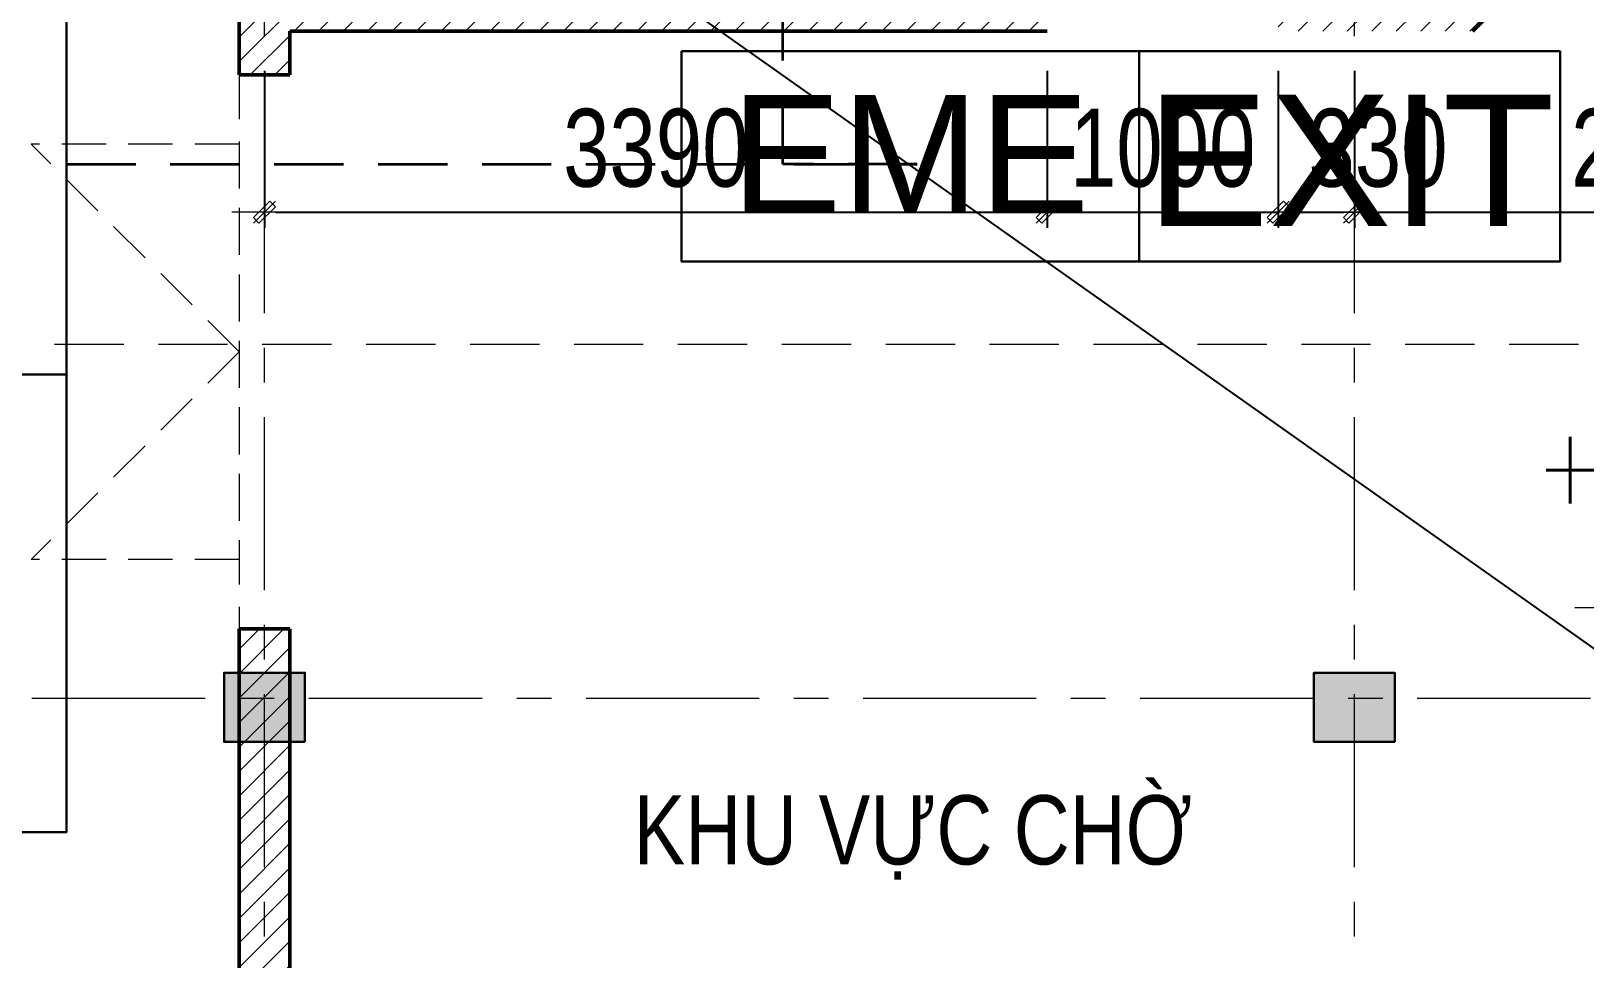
# Model space of a CAD drawing. Header units: millimetres. Extents: x 1109421 to 1726579, y -247837 to 144927.
# Drawn here: x 1653453 to 1660182, y -209850 to -205830 of the extents above; entities that cross this region are included whole.
import ezdxf
from ezdxf.enums import TextEntityAlignment as Align

# ---------------------------------------------------------------- set-up
doc = ezdxf.new("R2010")
doc.units = ezdxf.units.MM
doc.header["$LTSCALE"] = 600
doc.header["$MEASUREMENT"] = 0
for name, pattern in [('00_Hidden', [2.4, 1.6, -0.8]), ('CENTER', [2, 1.25, -0.25, 0.25, -0.25]), ('DASHED', [0.75, 0.5, -0.25]), ('HIDDEN', [0.375, 0.25, -0.125])]:
    doc.linetypes.add(name, pattern=pattern)
doc.layers.get('0').update_dxf_attribs({"lineweight": 0})
doc.layers.get('Defpoints').update_dxf_attribs({"lineweight": 0})
for name, color, linetype, lineweight in [('cat1', 30, 'Continuous', 50), ('cat2', 22, 'Continuous', 30), ('dim', 144, 'Continuous', 13), ('hatch1', 136, 'Continuous', 9), ('LC MANH DUT', 35, 'HIDDEN', 5), ('LC Text1', 3, 'Continuous', 20), ('LC Text2', 7, 'Continuous', 25), ('Noi that', 35, 'Continuous', 9), ('PCCC - EXIT - THIET BI', 5, 'Continuous', 30), ('PCCC-ATTOMAT', 3, 'Continuous', 30), ('PCCC-BAO CHAY - DAY', 3, 'DASHED', 35), ('truc', 76, 'CENTER', 9)]:
    doc.layers.add(name, color=color, linetype=linetype, lineweight=lineweight)
doc.layers.add('KCS_Plotter', color=11, linetype='Continuous', plot=False)
doc.styles.add('chu theo TCVN', font='arial.ttf')
doc.styles.add('HOATBIF', font='hoatbif.shx', dxfattribs={"width": 0.8})
doc.styles.add('T1', font='Vnsimli.shx', dxfattribs={"width": 0.8})
doc.styles.add('T2', font='VHARIAL.TTF', dxfattribs={"width": 0.8})
doc.dimstyles.new('1-135', dxfattribs={"dimscale": 135, "dimtxt": 2.5, "dimasz": 0.35, "dimexe": 0.5, "dimexo": 0, "dimgap": 0.8, "dimtad": 1, "dimdec": 0, "dimzin": 0, "dimdsep": 46, "dimtxsty": 'HOATBIF', "dimblk1": 'DOT', "dimblk2": 'DOT', "dimsah": 1, "dimcen": -1, "dimdle": 1, "dimclrd": 256, "dimclre": 256, "dimclrt": 4, "dimadec": 3, "dimazin": 2, "dimtfac": 0.333333, "dimtdec": 0, "dimtix": 1, "dimtmove": 2, "dimatfit": 3, "dimldrblk": 'DOT', "dimfxl": 1, "dimtvp": 0.833333, "dimtolj": 1, "dimtzin": 0, "dimarcsym": 0})

# ---------------------------------------------------------------- blocks, each defined once
blk = doc.blocks.new('Caodo1')
at = {"layer": 'LC Text1'}
blk.add_hatch(color=256, dxfattribs=at).paths.add_polyline_path([(0, 200.2), (0, 0), (243.4, 200.2)])
for p, q in [((0, 0), (0, 200.2)), ((323.6, 0), (-323.6, 0))]:
    blk.add_line(p, q, dxfattribs=at)
blk.add_lwpolyline([(-243.4, 200.2), (243.4, 200.2), (0, 0), (0, 0)], close=True, dxfattribs=at)
at = {"layer": 'LC Text1', "style": 'T1', "width": 0.8}
blk.add_attdef('%%P0,00', text='', height=250, dxfattribs=at).set_placement((-39, 459.5), align=Align.MIDDLE_CENTER)
blk = doc.blocks.new('DOT')
at = {"layer": 'dim'}
for p, q in [((-3, 0), (3, 0)), ((-1, -1), (1, 1))]:
    blk.add_line(p, q, dxfattribs=at)
blk.add_lwpolyline([(0.5, 1), (-1, -0.5), (-0.5, -1), (1, 0.5)], close=True, dxfattribs=at)
blk = doc.blocks.new('*D1717')
at = {"layer": 'Defpoints', "color": 0, "transparency": 16777216}
for p in [(1654463.4, -206002.7), (1657853.4, -206002.7), (1657853.4, -206615)]:
    blk.add_point(p, dxfattribs=at)
at = {"layer": 'dim', "lineweight": -2, "transparency": 16777216}
for p, q in [((1654463.4, -206002.7), (1654463.4, -206682.5)), ((1657853.4, -206002.7), (1657853.4, -206682.5)), ((1654510.7, -206615), (1657806.2, -206615))]:
    blk.add_line(p, q, dxfattribs=at)
at = {"layer": 'dim', "lineweight": -2, "transparency": 16777216, "xscale": 47.25, "yscale": 47.25, "zscale": 47.25, "rotation": 180}
blk.add_blockref('DOT', (1654463.4, -206615), dxfattribs=at)
at = {"layer": 'dim', "lineweight": -2, "transparency": 16777216, "xscale": 47.25, "yscale": 47.25, "zscale": 47.25}
blk.add_blockref('DOT', (1657853.4, -206615), dxfattribs=at)
at = {"layer": 'dim', "color": 4, "transparency": 16777216, "insert": (1656158.4, -206338.2), "char_height": 337.5, "attachment_point": 5, "style": 'HOATBIF'}
blk.add_mtext('\\A1;3390', dxfattribs=at)
blk = doc.blocks.new('_Dot')
at = {"color": 0, "linetype": 'ByBlock', "lineweight": -2}
blk.add_line((-0.5, 0), (-1, 0), dxfattribs=at)
at = {"color": 0, "linetype": 'ByBlock', "const_width": 0.5}
blk.add_lwpolyline([(-0.25, 0, 1), (0.25, 0, 1)], format="xyb", close=True, dxfattribs=at)
blk = doc.blocks.new('*D1718')
at = {"layer": 'Defpoints', "color": 0, "transparency": 16777216}
for p in [(1657853.4, -206002.7), (1658853.4, -206002.7), (1658853.4, -206615)]:
    blk.add_point(p, dxfattribs=at)
at = {"layer": 'dim', "lineweight": -2, "transparency": 16777216}
for p, q in [((1657853.4, -206002.7), (1657853.4, -206682.5)), ((1658853.4, -206002.7), (1658853.4, -206682.5)), ((1657806.2, -206615), (1657758.9, -206615)), ((1657853.4, -206615), (1658853.4, -206615)), ((1658900.7, -206615), (1658947.9, -206615))]:
    blk.add_line(p, q, dxfattribs=at)
at = {"layer": 'dim', "lineweight": -2, "transparency": 16777216, "xscale": 47.25, "yscale": 47.25, "zscale": 47.25}
blk.add_blockref('DOT', (1657853.4, -206615), dxfattribs=at)
at = {"layer": 'dim', "lineweight": -2, "transparency": 16777216, "xscale": 47.25, "yscale": 47.25, "zscale": 47.25, "rotation": 180}
blk.add_blockref('DOT', (1658853.4, -206615), dxfattribs=at)
at = {"layer": 'dim', "color": 4, "transparency": 16777216, "insert": (1658353.4, -206338.2), "char_height": 337.5, "attachment_point": 5, "style": 'HOATBIF'}
blk.add_mtext('\\A1;1000', dxfattribs=at)
blk = doc.blocks.new('*D1719')
at = {"layer": 'Defpoints', "color": 0, "transparency": 16777216}
for p in [(1658853.4, -206002.7), (1659183.4, -206002.7), (1659183.4, -206615)]:
    blk.add_point(p, dxfattribs=at)
at = {"layer": 'dim', "lineweight": -2, "transparency": 16777216}
for p, q in [((1658853.4, -206002.7), (1658853.4, -206682.5)), ((1659183.4, -206002.7), (1659183.4, -206682.5)), ((1658900.7, -206615), (1659136.2, -206615))]:
    blk.add_line(p, q, dxfattribs=at)
at = {"layer": 'dim', "lineweight": -2, "transparency": 16777216, "xscale": 47.25, "yscale": 47.25, "zscale": 47.25, "rotation": 180}
blk.add_blockref('DOT', (1658853.4, -206615), dxfattribs=at)
at = {"layer": 'dim', "lineweight": -2, "transparency": 16777216, "xscale": 47.25, "yscale": 47.25, "zscale": 47.25}
blk.add_blockref('DOT', (1659183.4, -206615), dxfattribs=at)
at = {"layer": 'dim', "color": 4, "transparency": 16777216, "insert": (1659285.9, -206338.2), "char_height": 337.5, "attachment_point": 5, "style": 'HOATBIF'}
blk.add_mtext('\\A1;330', dxfattribs=at)
blk = doc.blocks.new('*D1720')
at = {"layer": 'Defpoints', "color": 0, "transparency": 16777216}
for p in [(1659183.4, -206002.7), (1661863.4, -206002.7), (1661863.4, -206615)]:
    blk.add_point(p, dxfattribs=at)
at = {"layer": 'dim', "lineweight": -2, "transparency": 16777216}
for p, q in [((1659183.4, -206002.7), (1659183.4, -206682.5)), ((1661863.4, -206002.7), (1661863.4, -206682.5)), ((1659230.7, -206615), (1661816.2, -206615))]:
    blk.add_line(p, q, dxfattribs=at)
at = {"layer": 'dim', "lineweight": -2, "transparency": 16777216, "xscale": 47.25, "yscale": 47.25, "zscale": 47.25, "rotation": 180}
blk.add_blockref('DOT', (1659183.4, -206615), dxfattribs=at)
at = {"layer": 'dim', "lineweight": -2, "transparency": 16777216, "xscale": 47.25, "yscale": 47.25, "zscale": 47.25}
blk.add_blockref('DOT', (1661863.4, -206615), dxfattribs=at)
at = {"layer": 'dim', "color": 4, "transparency": 16777216, "insert": (1660523.4, -206338.2), "char_height": 337.5, "attachment_point": 5, "style": 'HOATBIF'}
blk.add_mtext('\\A1;2680', dxfattribs=at)
blk = doc.blocks.new('COT BT')
at = {"layer": 'cat2', "ltscale": 2}
h = blk.add_hatch(color=256, dxfattribs=at)
h.dxf.hatch_style = 1
h.paths.add_polyline_path([(240, 190), (-110, 190), (-110, -110), (240, -110)])
blk.add_lwpolyline([(-110, 190), (240, 190), (240, -110), (-110, -110)], close=True, dxfattribs=at)

msp = doc.modelspace()

# ---------------------------------------------------------------- hatches: boundary and pattern name
at = {"layer": 'hatch1'}
h = msp.add_hatch(dxfattribs=at)
h.set_pattern_fill('ANSI31', color=256, scale=600)
h.set_pattern_definition([(45, (-379140.31, -175305.75), (-53.0330086, 53.0330086), [])])
h.paths.add_polyline_path([(1684373.4, -200610.3), (1642353.4, -200610.3), (1642353.4, -206120.3), (1642573.4, -206120.3), (1642573.4, -200830.3), (1644813.4, -200830.3), (1644813.4, -206620.3), (1645033.4, -206620.3), (1645033.4, -200830.3), (1654353.4, -200830.3), (1654353.4, -206020.3), (1654573.4, -206020.3), (1654573.4, -205830.3), (1657853.4, -205830.3), (1657853.4, -205720.3), (1654573.4, -205720.3), (1654573.4, -200830.3), (1659073.4, -200830.3), (1659073.4, -205720.3), (1658853.4, -205720.3), (1658853.4, -205830.3), (1659695.2, -205830.3), (1659915.2, -205610.3), (1659293.4, -205610.3), (1659293.4, -200830.3), (1661753.4, -200830.3), (1661753.4, -205610.3), (1661075.2, -205610.3), (1661295.2, -205830.3), (1664183.4, -205830.3), (1664183.4, -205720.3), (1661973.4, -205720.3), (1661973.4, -200830.3), (1666953.4, -200830.3), (1666953.4, -205720.3), (1667173.4, -205720.3), (1667173.4, -200830.3), (1669998.4, -200830.3), (1669998.4, -203830.3), (1668898.4, -203830.3), (1668898.4, -204710.3), (1669008.4, -204710.3), (1669008.4, -203940.3), (1671008.4, -203940.3), (1671008.4, -204710.3), (1671118.4, -204710.3), (1671118.4, -203830.3), (1670218.4, -203830.3), (1670218.4, -200830.3), (1672953.4, -200830.3), (1672953.4, -205720.3), (1671118.4, -205720.3), (1671118.4, -205610.3), (1671008.4, -205610.3), (1671008.4, -205830.3), (1673498.4, -205830.3), (1673498.4, -205610.3), (1673173.4, -205610.3), (1673173.4, -200830.3), (1676008.4, -200830.3), (1676008.4, -205610.3), (1675898.4, -205610.3), (1675898.4, -205830.3), (1676008.4, -205830.3), (1676378.4, -205830.3), (1676378.4, -205610.3), (1676118.4, -205610.3), (1676118.4, -200830.3), (1679008.4, -200830.3), (1679008.4, -205610.3), (1678778.4, -205610.3), (1678778.4, -205830.3), (1679443.4, -205830.3), (1679443.4, -205610.3), (1679118.4, -205610.3), (1679118.4, -200830.3), (1684153.4, -200830.3), (1684153.4, -205610.3), (1681843.4, -205610.3), (1681843.4, -205830.3), (1681953.4, -205830.3), (1681953.4, -206570.3), (1682173.4, -206570.3), (1682173.4, -205830.3), (1684153.4, -205830.3), (1684153.4, -212610.3), (1683173.4, -212610.3), (1683173.4, -213270.3), (1684373.4, -213270.3), (1684373.4, -212610.3)])
h.paths.add_polyline_path([(1683393.4, -212830.3), (1684153.4, -212830.3), (1684153.4, -213050.3), (1683393.4, -213050.3)], flags=16)
h.paths.add_polyline_path([(1669008.4, -205610.3), (1668898.4, -205610.3), (1668898.4, -205720.3), (1665483.4, -205720.3), (1665483.4, -205830.3), (1669008.4, -205830.3)], flags=17)
h.paths.add_polyline_path([(1674998.4, -205610.3), (1674698.4, -205610.3), (1674698.4, -205830.3), (1674998.4, -205830.3)], flags=17)
h.paths.add_polyline_path([(1677878.4, -205610.3), (1677578.4, -205610.3), (1677578.4, -205830.3), (1677878.4, -205830.3)], flags=17)
h.paths.add_polyline_path([(1680943.4, -205610.3), (1680643.4, -205610.3), (1680643.4, -205830.3), (1680943.4, -205830.3)], flags=17)
h.paths.add_polyline_path([(1682173.4, -207470.3), (1681953.4, -207470.3), (1681953.4, -208610.3), (1680238.4, -208610.3), (1680238.4, -208830.3), (1684153.4, -208830.3), (1684153.4, -208610.3), (1682173.4, -208610.3)], flags=17)
h.paths.add_polyline_path([(1680088.4, -212610.3), (1679063.4, -212610.3), (1679063.4, -208830.3), (1679238.4, -208830.3), (1679238.4, -208610.3), (1678783.4, -208610.3), (1678783.4, -208830.3), (1678953.4, -208830.3), (1678953.4, -212610.3), (1678488.4, -212610.3), (1678488.4, -212830.3), (1678888.4, -212830.3), (1678888.4, -213270.3), (1680088.4, -213270.3)])
h.paths.add_polyline_path([(1679102.9, -212830.3), (1679862.9, -212830.3), (1679862.9, -213050.3), (1679102.9, -213050.3)], flags=16)
h.paths.add_polyline_path([(1676383.4, -208610.3), (1675898.4, -208610.3), (1675898.4, -208830.3), (1676008.4, -208830.3), (1676008.4, -212610.3), (1676118.4, -212610.3), (1676118.4, -208830.3), (1676383.4, -208830.3)], flags=17)
h.paths.add_polyline_path([(1673498.4, -208610.3), (1672788.4, -208610.3), (1672788.4, -208830.3), (1673008.4, -208830.3), (1673008.4, -212610.3), (1673118.4, -212610.3), (1673118.4, -208830.3), (1673498.4, -208830.3)], flags=17)
h.paths.add_polyline_path([(1674998.4, -208610.3), (1674698.4, -208610.3), (1674698.4, -208830.3), (1674998.4, -208830.3)], flags=17)
h.paths.add_polyline_path([(1677883.4, -208610.3), (1677583.4, -208610.3), (1677583.4, -208830.3), (1677883.4, -208830.3)], flags=17)
h.paths.add_polyline_path([(1673903.4, -212610.3), (1673503.4, -212610.3), (1672623.4, -212610.3), (1672223.4, -212610.3), (1672223.4, -212830.3), (1672623.4, -212830.3), (1672623.4, -213050.3), (1673503.4, -213050.3), (1673503.4, -212830.3), (1673903.4, -212830.3)], flags=17)
h.paths.add_polyline_path([(1671488.4, -208610.3), (1666668.4, -208610.3), (1666668.4, -208830.3), (1671488.4, -208830.3)], flags=17)
h.paths.add_polyline_path([(1665368.4, -208610.3), (1664463.4, -208610.3), (1664463.4, -212610.3), (1664573.4, -212610.3), (1664573.4, -208830.3), (1665368.4, -208830.3)], flags=17)
h.paths.add_polyline_path([(1667503.4, -212830.3), (1667903.4, -212830.3), (1667903.4, -212610.3), (1667503.4, -212610.3), (1666623.4, -212610.3), (1666623.4, -212830.3), (1666623.4, -213050.3), (1667503.4, -213050.3)], flags=17)
h.paths.add_polyline_path([(1662303.4, -212610.3), (1661423.4, -212610.3), (1661423.4, -212830.3), (1661423.4, -213050.3), (1662303.4, -213050.3)], flags=17)
h.paths.add_polyline_path([(1659623.4, -212610.3), (1658743.4, -212610.3), (1658343.4, -212610.3), (1658343.4, -212830.3), (1658743.4, -212830.3), (1658743.4, -213050.3), (1659623.4, -213050.3), (1659623.4, -212830.3)], flags=17)
h.paths.add_polyline_path([(1654903.4, -212830.3), (1655303.4, -212830.3), (1655303.4, -212610.3), (1654903.4, -212610.3), (1654573.4, -212610.3), (1654573.4, -208420.3), (1654353.4, -208420.3), (1654353.4, -212610.3), (1654023.4, -212610.3), (1653623.4, -212610.3), (1653623.4, -212830.3), (1654023.4, -212830.3), (1654023.4, -213050.3), (1654903.4, -213050.3)], flags=17)
h.paths.add_polyline_path([(1649303.4, -212610.3), (1648903.4, -212610.3), (1648023.4, -212610.3), (1647623.4, -212610.3), (1647623.4, -212830.3), (1648023.4, -212830.3), (1648023.4, -213050.3), (1648903.4, -213050.3), (1648903.4, -212830.3), (1649303.4, -212830.3)], flags=17)
h.paths.add_polyline_path([(1643633.4, -212610.3), (1643233.4, -212610.3), (1642573.4, -212610.3), (1642573.4, -208320.3), (1642353.4, -208320.3), (1642353.4, -212830.3), (1642353.4, -213050.3), (1643233.4, -213050.3), (1643233.4, -212830.3), (1643633.4, -212830.3)], flags=17)
h.paths.add_polyline_path([(1645033.4, -207920.3), (1644813.4, -207920.3), (1644813.4, -212610.3), (1645033.4, -212610.3)], flags=17)

# ---------------------------------------------------------------- linework, layer by layer
at = {"layer": 'cat1'}
for p, q in [((1654353.4, -206020.3), (1654353.4, -200830.3)), ((1659695.2, -205830.3), (1659915.2, -205610.3)), ((1654573.4, -206020.3), (1654573.4, -205830.3)), ((1657853.4, -205830.3), (1654573.4, -205830.3)), ((1654353.4, -206020.3), (1654573.4, -206020.3)), ((1654353.4, -208420.3), (1654573.4, -208420.3)), ((1654353.4, -208420.3), (1654353.4, -212610.3)), ((1654353.4, -208420.3), (1654573.4, -208420.3)), ((1654573.4, -208420.3), (1654573.4, -212610.3))]:
    msp.add_line(p, q, dxfattribs=at)
at = {"layer": 'KCS_Plotter'}
msp.add_line((1636541.2, -191761.5), (1696748.3, -234336.5), dxfattribs=at)
at = {"layer": 'LC MANH DUT', "ltscale": 2}
msp.add_line((1638704, -207186.6), (1687360.1, -207186.6), dxfattribs=at)
at = {"layer": 'Noi that', "linetype": '00_Hidden', "ltscale": 0.2}
for p, q in [((1654353.4, -206020.3), (1654353.4, -208420.3)), ((1654353.4, -206320.3), (1653453.4, -206320.3)), ((1654353.4, -207220.3), (1653453.4, -206320.3)), ((1654353.4, -206320.3), (1654353.4, -208120.3)), ((1654353.4, -207220.3), (1653453.4, -208120.3)), ((1654353.4, -208120.3), (1653453.4, -208120.3))]:
    msp.add_line(p, q, dxfattribs=at)
at = {"layer": 'PCCC - EXIT - THIET BI', "ltscale": 0.2}
for p, q in [((1658252.2, -205917.7), (1656269.7, -205917.7)), ((1658252.2, -206828.9), (1658252.2, -205917.7)), ((1656269.7, -206828.9), (1658252.2, -206828.9)), ((1653605.7, -207318.8), (1652694.5, -207318.8)), ((1653605.7, -209301.2), (1653605.7, -207318.8))]:
    msp.add_line(p, q, dxfattribs=at)
for points in [[(1656269.7, -205917.7), (1656269.7, -206828.9), (1658252.2, -206828.9), (1658252.2, -205917.7)], [(1652694.5, -209301.2), (1653605.7, -209301.2), (1653605.7, -207318.8), (1652694.5, -207318.8)]]:
    msp.add_lwpolyline(points, close=True, dxfattribs=at)
at = {"layer": 'PCCC-ATTOMAT'}
for points in [[(1652694.5, -207318.8), (1653605.7, -207318.8), (1653605.7, -205496.3), (1652694.5, -205496.3)], [(1658252.2, -205917.7), (1658252.2, -206828.9), (1660074.7, -206828.9), (1660074.7, -205917.7)]]:
    msp.add_lwpolyline(points, close=True, dxfattribs=at)
at = {"layer": 'PCCC-BAO CHAY - DAY'}
for points in [[(1657290.6, -206407.5), (1656708.1, -206407.5), (1656708.1, -201741.6)], [(1653605.7, -206407.5), (1657290.6, -206407.5)]]:
    msp.add_lwpolyline(points, dxfattribs=at)
at = {"layer": 'truc'}
for p, q in [((1654463.4, -217852.6), (1654463.4, -197632.2)), ((1659183.4, -217852.6), (1659183.4, -197632.2)), ((1640256.1, -208720.3), (1687226.8, -208720.3))]:
    msp.add_line(p, q, dxfattribs=at)

# ---------------------------------------------------------------- block references
at = {"layer": 'cat1', "rotation": 180}
for p in [(1654528.4, -208720.3), (1659248.4, -208720.3)]:
    msp.add_blockref('COT BT', p, dxfattribs=at)
at = {"layer": 'LC Text1'}
ref = msp.add_blockref('Caodo1', (1660575.5, -208329.1), dxfattribs=dict(at, xscale=1.35, yscale=1.35, zscale=1.35))
ref.add_attrib('%%P0,00', '+7.80', dxfattribs={"layer": 'LC Text2', "height": 337.5, "style": 'T1', "width": 0.8}).set_placement((1660522.8, -207708.8), align=Align.MIDDLE_CENTER)

# ---------------------------------------------------------------- texts
at = {"layer": 'LC Text2', "style": 'T2', "width": 0.8}
msp.add_text('khu vùc chê', height=300, dxfattribs=at).set_placement((1656062.4, -209441))
at = {"layer": 'PCCC - EXIT - THIET BI', "ltscale": 0.2, "style": 'chu theo TCVN'}
msp.add_text('EME', height=512.58, dxfattribs=at).set_placement((1656484.3, -206620.2))
at = {"layer": 'PCCC-ATTOMAT', "style": 'chu theo TCVN'}
msp.add_text('EXIT', height=569.53, dxfattribs=at).set_placement((1658282.5, -206675.2))

# ---------------------------------------------------------------- dimensions: what is measured, and where the dimension line sits
at = {"layer": 'dim'}
for base, p1, p2, picture, middle in [((1657853.4, -206615), (1654463.4, -206002.7), (1657853.4, -206002.7), '*D1717', (1656158.4, -206338.2)), ((1658853.4, -206615), (1657853.4, -206002.7), (1658853.4, -206002.7), '*D1718', (1658353.4, -206338.2)), ((1661863.4, -206615), (1659183.4, -206002.7), (1661863.4, -206002.7), '*D1720', (1660523.4, -206338.2))]:
    dim = msp.add_linear_dim(base=base, p1=p1, p2=p2, dimstyle='1-135', dxfattribs=at)
    dim.commit()
    dim.dimension.update_dxf_attribs({"geometry": picture, "text_midpoint": middle})
dim = msp.add_linear_dim(base=(1659183.4, -206615), p1=(1658853.4, -206002.7), p2=(1659183.4, -206002.7), dimstyle='1-135', dxfattribs=at)
dim.commit()
dim.dimension.update_dxf_attribs({"geometry": '*D1719', "text_midpoint": (1659285.9, -206338.2), "dimtype": 160})

doc.saveas('drawing.dxf')
